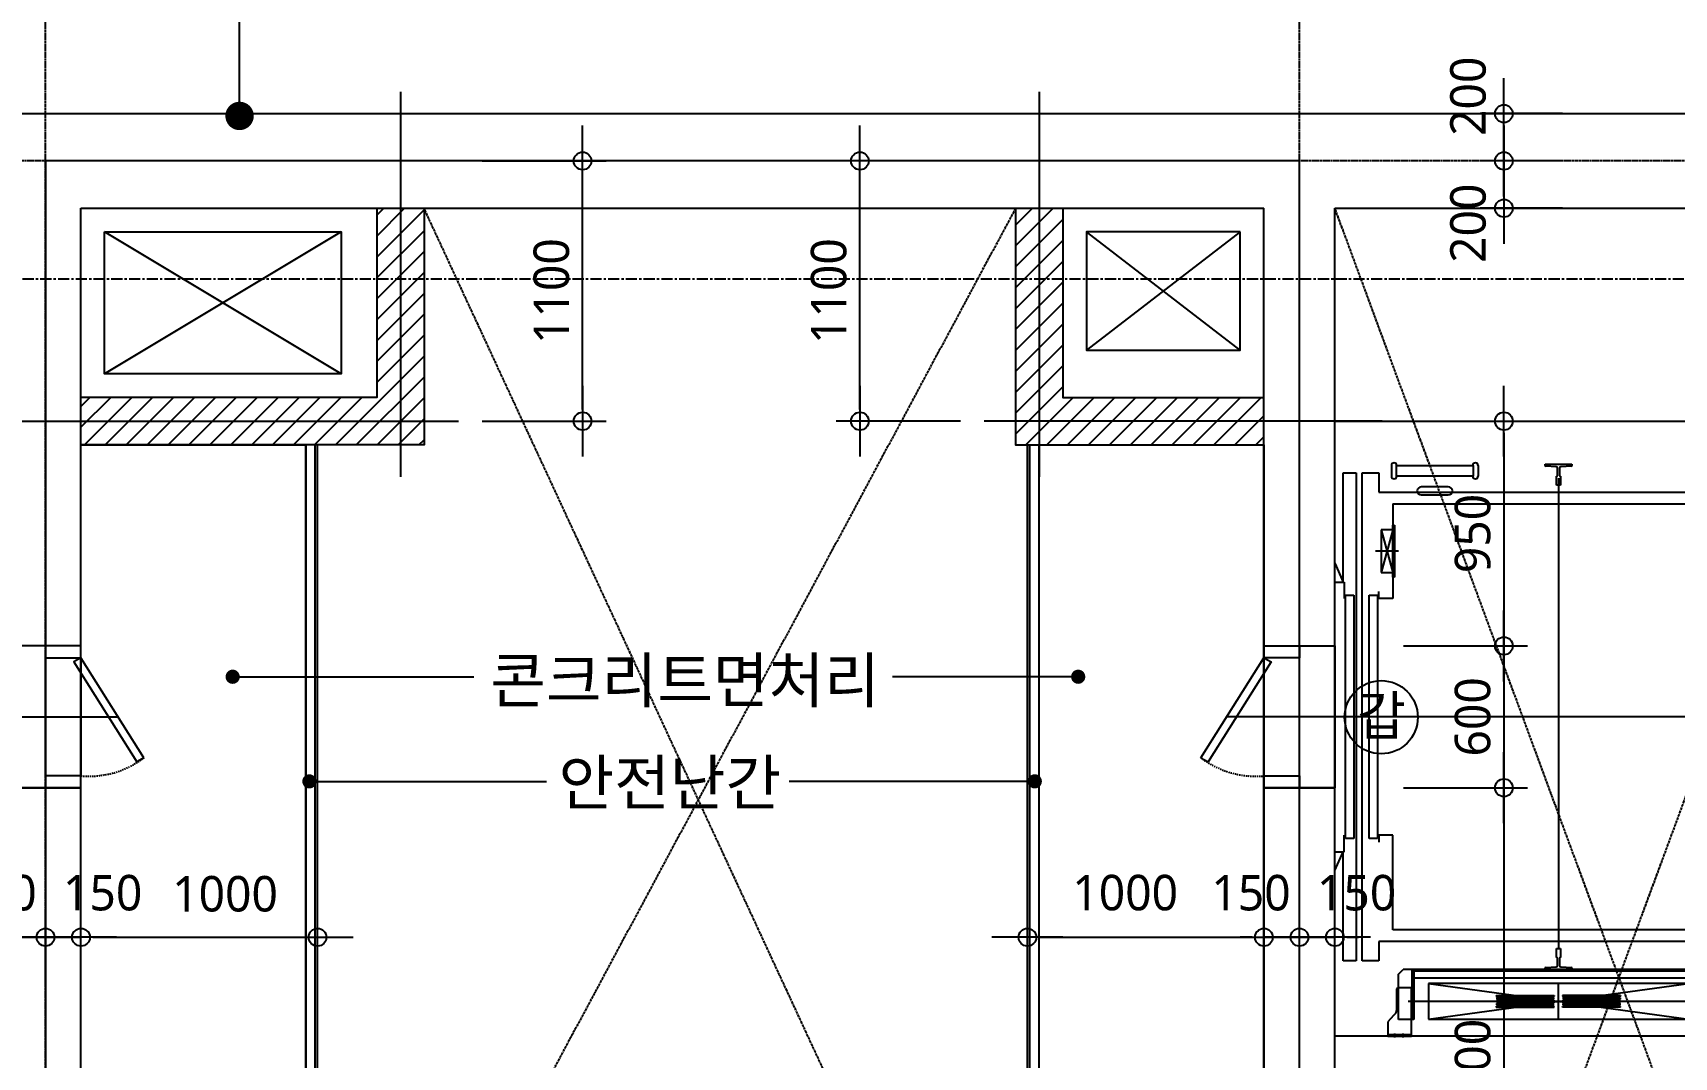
# Model space of a CAD drawing. Header units: millimetres. Extents: x -65167 to 413267, y -17142 to 66587.
# Drawn here: x 160316 to 167254, y 32449 to 36779 of the extents above; entities that cross this region are included whole.
import ezdxf
from ezdxf.enums import TextEntityAlignment as Align

# ---------------------------------------------------------------- set-up
doc = ezdxf.new("R2010")
doc.units = ezdxf.units.MM
doc.header["$LTSCALE"] = 75
doc.header["$MEASUREMENT"] = 0
doc.header["$PDSIZE"] = -10
for name, pattern in [('-HID', [2.5, 1.5, -1]), ('CENTER', [2, 1.25, -0.25, 0.25, -0.25]), ('HID', [2.5, 1.5, -1])]:
    doc.linetypes.add(name, pattern=pattern)
doc.layers.get('0').update_dxf_attribs({"linetype": 'CONTINUOUS'})
doc.layers.get('Defpoints').update_dxf_attribs({"color": 171, "linetype": 'CONTINUOUS'})
for name, color, linetype in [('A-SYM', 7, 'CONTINUOUS'), ('AA-WAXS-FINL', 6, 'CONTINUOUS'), ('AREA 99 - 건축면적', 60, 'CONTINUOUS'), ('CEN(ST)', 1, 'CENTER'), ('CON', 2, 'CONTINUOUS'), ('DOOR', 4, 'CONTINUOUS'), ('DOOR(OPEN ELE)', 5, 'CONTINUOUS'), ('ELEV', 253, 'CONTINUOUS'), ('HAT 253', 253, 'CONTINUOUS'), ('HID-CON', 251, '-HID'), ('NDIM', 7, 'CONTINUOUS'), ('STAIR(ETC)', 8, 'CONTINUOUS'), ('STEEL', 5, 'CONTINUOUS'), ('TEXT(NOTE小)', 1, 'CONTINUOUS'), ('TEXT(노트)', 7, 'CONTINUOUS'), ('WAL', 3, 'CONTINUOUS'), ('WALL-석고보드', 7, 'CONTINUOUS'), ('기계 전기 소방', 254, 'CONTINUOUS')]:
    doc.layers.add(name, color=color, linetype=linetype)
doc.styles.add('CGS', font='cgse', dxfattribs={"bigfont": 'cgs'})
doc.styles.add('나눔바른고딕', font='NanumBarunGothic.ttf')
doc.dimstyles.new('NDIM 1200', dxfattribs={"dimscale": 75, "dimtxt": 3, "dimasz": 1, "dimexe": 2, "dimexo": 2, "dimgap": 1, "dimtad": 1, "dimdec": 0, "dimdsep": 46, "dimtxsty": 'CGS', "dimblk": 'DOT0', "dimcen": 1, "dimdle": 8, "dimclrd": 256, "dimclre": 256, "dimclrt": 256, "dimadec": 0, "dimazin": 0, "dimtfac": 1, "dimtdec": 0, "dimtix": 1, "dimtmove": 2, "dimatfit": 3, "dimldrblk": 'DOT0', "dimfxl": 1, "dimtolj": 1, "dimtzin": 0, "dimlwd": -1, "dimlwe": -1, "dimarcsym": 0})

# ---------------------------------------------------------------- blocks, each defined once
blk = doc.blocks.new('중층평면도')
at = {"layer": 'AREA 99 - 건축면적', "color": 150}
blk.add_lwpolyline([(80787.5, -19985.1), (80787.5, -14904.5), (77637.5, -14904.5), (77637.5, -8004.5), (72337.5, -8004.5), (72337.5, -14904.5), (70525, -14904.5), (70525, -18454.5), (76587.5, -18454.5), (76587.5, -19985.1)], dxfattribs=at)
at = {"layer": 'CEN(ST)', "ltscale": 0.1}
for p, q in [((72337.5, -15425.4), (72337.5, -6404.5)), ((77637.5, -15425.4), (77637.5, -6404.5)), ((86987.5, -8004.5), (66787.5, -8004.5)), ((76437.5, -8204.5), (73487.5, -13704.5)), ((76487.5, -13704.5), (73937.5, -8204.5)), ((80187.5, -14704.5), (77787.5, -8204.5)), ((80187.5, -8204.5), (77787.5, -14704.5))]:
    blk.add_line(p, q, dxfattribs=at)
at = {"layer": 'CEN(ST)', "ltscale": 0.5}
blk.add_lwpolyline([(86987.5, -8504.5), (66787.5, -8504.5)], dxfattribs=at)
at = {"layer": 'CON', "ltscale": 0.1}
for p, q in [((69587.5, -7804.5), (80587.5, -7804.5)), ((72487.5, -10054.5), (72487.5, -8204.5)), ((72487.5, -8204.5), (77487.5, -8204.5)), ((77487.5, -10054.5), (77487.5, -8204.5)), ((77787.5, -10054.5), (77787.5, -8204.5)), ((77787.5, -8204.5), (80187.5, -8204.5)), ((72487.5, -10054.5), (72187.5, -10054.5)), ((77487.5, -10054.5), (77787.5, -10054.5)), ((72487.5, -10654.5), (72187.5, -10654.5)), ((72487.5, -13054.5), (72487.5, -10654.5)), ((77487.5, -13054.5), (77487.5, -10654.5)), ((77487.5, -10654.5), (77787.5, -10654.5)), ((77787.5, -13054.5), (77787.5, -10654.5))]:
    blk.add_line(p, q, dxfattribs=at)
at = {"layer": 'DOOR'}
for points in [[(72337.5, -10054.5), (72337.5, -10104.5), (72487.5, -10104.5), (72487.5, -10054.5)], [(77637.5, -10054.5), (77637.5, -10104.5), (77487.5, -10104.5), (77487.5, -10054.5)], [(72337.5, -10604.5), (72337.5, -10654.5), (72487.5, -10654.5), (72487.5, -10604.5)], [(77637.5, -10604.5), (77637.5, -10654.5), (77487.5, -10654.5), (77487.5, -10604.5)]]:
    blk.add_lwpolyline(points, close=True, dxfattribs=at)
for points in [[(72753.8, -10527.7), (72487.5, -10104.5), (72457.2, -10122), (72723, -10544.5)], [(77221.2, -10527.7), (77487.5, -10104.5), (77517.8, -10122), (77252, -10544.5)], [(72753.8, -10527.7), (72723, -10544.5)], [(77221.2, -10527.7), (77252, -10544.5)]]:
    blk.add_lwpolyline(points, dxfattribs=at)
at = {"layer": 'DOOR(OPEN ELE)'}
for p, q in [((72337.5, -10604.5), (72337.5, -10104.5)), ((72487.5, -10104.5), (72487.5, -10604.5)), ((77487.5, -10104.5), (77487.5, -10604.5)), ((77637.5, -10604.5), (77637.5, -10104.5))]:
    blk.add_line(p, q, dxfattribs=at)
at = {"layer": 'DOOR(OPEN ELE)', "linetype": 'HID', "ltscale": 0.05}
for centre, start, end in [((72519.7, -10216), 265.26671, 306.91334), ((77455.3, -10216), 233.08666, 274.73329)]:
    blk.add_arc(centre, 389.8, start, end, dxfattribs=at)
at = {"layer": 'HID-CON', "linetype": '-HID', "ltscale": 0.2}
for points in [[(69387.5, -9204.5), (69387.5, -7804.5), (73937.5, -7804.5)], [(76437.5, -7804.5), (80587.5, -7804.5)]]:
    blk.add_lwpolyline(points, dxfattribs=at)
at = {"layer": 'STAIR(ETC)'}
for p, q in [((73437.5, -13754.5), (73437.5, -9204.5)), ((73477.5, -13714.5), (73477.5, -9204.5)), ((76497.5, -13714.5), (76497.5, -9204.5)), ((76537.5, -13754.5), (76537.5, -9204.5))]:
    blk.add_line(p, q, dxfattribs=at)
at = {"layer": 'WAL', "ltscale": 0.1}
for points in [[(73937.5, -8204.5), (73937.5, -9204.5), (72487.5, -9204.5)], [(73737.5, -8204.5), (73737.5, -9004.5), (72487.5, -9004.5)], [(76437.5, -8204.5), (76437.5, -9204.5), (77487.5, -9204.5)], [(76637.5, -8204.5), (76637.5, -9004.5), (77487.5, -9004.5)]]:
    blk.add_lwpolyline(points, dxfattribs=at)
at = {"layer": 'WALL-석고보드', "ltscale": 0.1}
for p, q in [((73487.5, -13704.5), (73487.5, -9204.5)), ((76487.5, -13704.5), (76487.5, -9204.5))]:
    blk.add_line(p, q, dxfattribs=at)
for points in [[(72187.5, -10054.5), (72187.5, -10654.5), (72487.5, -10654.5), (72487.5, -10054.5)], [(77787.5, -10054.5), (77787.5, -10654.5), (77487.5, -10654.5), (77487.5, -10054.5)]]:
    blk.add_lwpolyline(points, close=True, dxfattribs=at)
at = {"layer": '기계 전기 소방', "ltscale": 0.1}
for p, q in [((73587.5, -8304.5), (72587.5, -8904.5)), ((73587.5, -8904.5), (72587.5, -8304.5)), ((77387.5, -8304.5), (76737.5, -8804.5)), ((77387.5, -8804.5), (76737.5, -8304.5))]:
    blk.add_line(p, q, dxfattribs=at)
for points in [[(72587.5, -8304.5), (73587.5, -8304.5), (73587.5, -8904.5), (72587.5, -8904.5)], [(77387.5, -8304.5), (76737.5, -8304.5), (76737.5, -8804.5), (77387.5, -8804.5)]]:
    blk.add_lwpolyline(points, close=True, dxfattribs=at)
blk = doc.blocks.new('DOT0')
blk.add_line((-3, 0), (3, 0))
at = {"color": 6}
blk.add_circle((0, 0), 0.75, dxfattribs=at)
blk = doc.blocks.new('*D986')
at = {"layer": 'Defpoints', "color": 0, "ltscale": 0.4, "transparency": 16777216}
for p in [(163812.4, 36237.5), (164337.4, 36237.5), (164337.4, 35137.5)]:
    blk.add_point(p, dxfattribs=at)
at = {"layer": 'NDIM', "ltscale": 0.4, "transparency": 16777216}
for p, q in [((164237.4, 36237.5), (163712.4, 36237.5)), ((163812.4, 35187.5), (163812.4, 36187.5)), ((164237.4, 35137.5), (163712.4, 35137.5))]:
    blk.add_line(p, q, dxfattribs=at)
at = {"layer": 'NDIM', "ltscale": 0.4, "transparency": 16777216, "xscale": 50, "yscale": 50, "zscale": 50}
for p, rotation in [((163812.4, 36237.5), 90), ((163812.4, 35137.5), 270)]:
    blk.add_blockref('DOT0', p, dxfattribs=dict(at, rotation=rotation))
at = {"layer": 'NDIM', "ltscale": 0.4, "transparency": 16777216, "insert": (163681, 35687.5), "char_height": 150, "attachment_point": 5, "rotation": 90, "style": '나눔바른고딕'}
blk.add_mtext('\\A1;1100', dxfattribs=at)
blk = doc.blocks.new('*D987')
at = {"layer": 'Defpoints', "color": 0, "ltscale": 0.4, "transparency": 16777216}
for p in [(162115.2, 36237.5), (162640.2, 36237.5), (162115.2, 35137.5)]:
    blk.add_point(p, dxfattribs=at)
at = {"layer": 'NDIM', "ltscale": 0.4, "transparency": 16777216}
for p, q in [((162215.2, 36237.5), (162740.2, 36237.5)), ((162640.2, 35187.5), (162640.2, 36187.5)), ((162215.2, 35137.5), (162740.2, 35137.5))]:
    blk.add_line(p, q, dxfattribs=at)
at = {"layer": 'NDIM', "ltscale": 0.4, "transparency": 16777216, "xscale": 50, "yscale": 50, "zscale": 50}
for p, rotation in [((162640.2, 36237.5), 90), ((162640.2, 35137.5), 270)]:
    blk.add_blockref('DOT0', p, dxfattribs=dict(at, rotation=rotation))
at = {"layer": 'NDIM', "ltscale": 0.4, "transparency": 16777216, "insert": (162508.8, 35687.5), "char_height": 150, "attachment_point": 5, "rotation": 90, "style": '나눔바른고딕'}
blk.add_mtext('\\A1;1100', dxfattribs=at)
blk = doc.blocks.new('*D990')
at = {"layer": 'Defpoints', "color": 0, "ltscale": 0.4, "transparency": 16777216}
for p in [(160220, 32955.6), (160220, 32643.1), (160370, 32643.1)]:
    blk.add_point(p, dxfattribs=at)
at = {"layer": 'NDIM', "ltscale": 0.4, "transparency": 16777216}
for p, q in [((160220, 32743.1), (160220, 33055.6)), ((160370, 32743.1), (160370, 33055.6)), ((160170, 32955.6), (160120, 32955.6)), ((160370, 32955.6), (160220, 32955.6)), ((160420, 32955.6), (160470, 32955.6))]:
    blk.add_line(p, q, dxfattribs=at)
at = {"layer": 'NDIM', "ltscale": 0.4, "transparency": 16777216, "xscale": 50, "yscale": 50, "zscale": 50}
blk.add_blockref('DOT0', (160220, 32955.6), dxfattribs=at)
at = {"layer": 'NDIM', "ltscale": 0.4, "transparency": 16777216, "xscale": 50, "yscale": 50, "zscale": 50, "rotation": 180}
blk.add_blockref('DOT0', (160370, 32955.6), dxfattribs=at)
at = {"layer": 'NDIM', "ltscale": 0.4, "transparency": 16777216, "insert": (160165.4, 33143.1), "char_height": 150, "attachment_point": 5, "style": '나눔바른고딕'}
blk.add_mtext('\\A1;150', dxfattribs=at)
blk = doc.blocks.new('*D991')
at = {"layer": 'Defpoints', "color": 0, "ltscale": 0.4, "transparency": 16777216}
for p in [(160520, 32955.6), (160370, 32643.1), (160520, 32643.1)]:
    blk.add_point(p, dxfattribs=at)
at = {"layer": 'NDIM', "ltscale": 0.4, "transparency": 16777216}
for p, q in [((160370, 32743.1), (160370, 33055.6)), ((160520, 32743.1), (160520, 33055.6)), ((160320, 32955.6), (160270, 32955.6)), ((160370, 32955.6), (160520, 32955.6)), ((160570, 32955.6), (160620, 32955.6))]:
    blk.add_line(p, q, dxfattribs=at)
at = {"layer": 'NDIM', "ltscale": 0.4, "transparency": 16777216, "xscale": 50, "yscale": 50, "zscale": 50}
blk.add_blockref('DOT0', (160370, 32955.6), dxfattribs=at)
at = {"layer": 'NDIM', "ltscale": 0.4, "transparency": 16777216, "xscale": 50, "yscale": 50, "zscale": 50, "rotation": 180}
blk.add_blockref('DOT0', (160520, 32955.6), dxfattribs=at)
at = {"layer": 'NDIM', "ltscale": 0.4, "transparency": 16777216, "insert": (160611.6, 33143.1), "char_height": 150, "attachment_point": 5, "style": '나눔바른고딕'}
blk.add_mtext('\\A1;150', dxfattribs=at)
blk = doc.blocks.new('*D994')
at = {"layer": 'Defpoints', "color": 0, "ltscale": 0.4, "transparency": 16777216}
for p in [(165520, 32955.6), (165520, 32643.1), (165670, 32643.1)]:
    blk.add_point(p, dxfattribs=at)
at = {"layer": 'NDIM', "ltscale": 0.4, "transparency": 16777216}
for p, q in [((165520, 32743.1), (165520, 33055.6)), ((165670, 32743.1), (165670, 33055.6)), ((165470, 32955.6), (165420, 32955.6)), ((165670, 32955.6), (165520, 32955.6)), ((165720, 32955.6), (165770, 32955.6))]:
    blk.add_line(p, q, dxfattribs=at)
at = {"layer": 'NDIM', "ltscale": 0.4, "transparency": 16777216, "xscale": 50, "yscale": 50, "zscale": 50}
blk.add_blockref('DOT0', (165520, 32955.6), dxfattribs=at)
at = {"layer": 'NDIM', "ltscale": 0.4, "transparency": 16777216, "xscale": 50, "yscale": 50, "zscale": 50, "rotation": 180}
blk.add_blockref('DOT0', (165670, 32955.6), dxfattribs=at)
at = {"layer": 'NDIM', "ltscale": 0.4, "transparency": 16777216, "insert": (165465.4, 33143.1), "char_height": 150, "attachment_point": 5, "style": '나눔바른고딕'}
blk.add_mtext('\\A1;150', dxfattribs=at)
blk = doc.blocks.new('*D995')
at = {"layer": 'Defpoints', "color": 0, "ltscale": 0.4, "transparency": 16777216}
for p in [(165820, 32955.6), (165670, 32643.1), (165820, 32643.1)]:
    blk.add_point(p, dxfattribs=at)
at = {"layer": 'NDIM', "ltscale": 0.4, "transparency": 16777216}
for p, q in [((165670, 32743.1), (165670, 33055.6)), ((165820, 32743.1), (165820, 33055.6)), ((165620, 32955.6), (165570, 32955.6)), ((165670, 32955.6), (165820, 32955.6)), ((165870, 32955.6), (165920, 32955.6))]:
    blk.add_line(p, q, dxfattribs=at)
at = {"layer": 'NDIM', "ltscale": 0.4, "transparency": 16777216, "xscale": 50, "yscale": 50, "zscale": 50}
blk.add_blockref('DOT0', (165670, 32955.6), dxfattribs=at)
at = {"layer": 'NDIM', "ltscale": 0.4, "transparency": 16777216, "xscale": 50, "yscale": 50, "zscale": 50, "rotation": 180}
blk.add_blockref('DOT0', (165820, 32955.6), dxfattribs=at)
at = {"layer": 'NDIM', "ltscale": 0.4, "transparency": 16777216, "insert": (165911.6, 33143.1), "char_height": 150, "attachment_point": 5, "style": '나눔바른고딕'}
blk.add_mtext('\\A1;150', dxfattribs=at)
blk = doc.blocks.new('*D998')
at = {"layer": 'Defpoints', "color": 0, "ltscale": 0.4, "transparency": 16777216}
for p in [(166534.2, 36437.5), (166881.5, 36437.5), (166881.5, 36237.5)]:
    blk.add_point(p, dxfattribs=at)
at = {"layer": 'NDIM', "ltscale": 0.4, "transparency": 16777216}
for p, q in [((166781.5, 36437.5), (166434.2, 36437.5)), ((166534.2, 36287.5), (166534.2, 36387.5)), ((166781.5, 36237.5), (166434.2, 36237.5))]:
    blk.add_line(p, q, dxfattribs=at)
at = {"layer": 'NDIM', "ltscale": 0.4, "transparency": 16777216, "xscale": 50, "yscale": 50, "zscale": 50}
for p, rotation in [((166534.2, 36437.5), 90), ((166534.2, 36237.5), 270)]:
    blk.add_blockref('DOT0', p, dxfattribs=dict(at, rotation=rotation))
at = {"layer": 'NDIM', "ltscale": 0.4, "transparency": 16777216, "insert": (166383.2, 36511), "char_height": 150, "attachment_point": 5, "rotation": 90, "style": '나눔바른고딕'}
blk.add_mtext('\\A1;200', dxfattribs=at)
blk = doc.blocks.new('*D999')
at = {"layer": 'Defpoints', "color": 0, "ltscale": 0.4, "transparency": 16777216}
for p in [(166881.5, 36237.5), (166534.2, 36037.5), (166881.5, 36037.5)]:
    blk.add_point(p, dxfattribs=at)
at = {"layer": 'NDIM', "ltscale": 0.4, "transparency": 16777216}
for p, q in [((166781.5, 36237.5), (166434.2, 36237.5)), ((166534.2, 36187.5), (166534.2, 36087.5)), ((166781.5, 36037.5), (166434.2, 36037.5))]:
    blk.add_line(p, q, dxfattribs=at)
at = {"layer": 'NDIM', "ltscale": 0.4, "transparency": 16777216, "xscale": 50, "yscale": 50, "zscale": 50}
for p, rotation in [((166534.2, 36237.5), 90), ((166534.2, 36037.5), 270)]:
    blk.add_blockref('DOT0', p, dxfattribs=dict(at, rotation=rotation))
at = {"layer": 'NDIM', "ltscale": 0.4, "transparency": 16777216, "insert": (166383.2, 35974.3), "char_height": 150, "attachment_point": 5, "rotation": 90, "style": '나눔바른고딕'}
blk.add_mtext('\\A1;200', dxfattribs=at)
blk = doc.blocks.new('*D1009')
at = {"layer": 'Defpoints', "color": 0, "ltscale": 0.4, "transparency": 16777216}
for p in [(166009.2, 34187.5), (166009.2, 33587.5), (166534.2, 33587.5)]:
    blk.add_point(p, dxfattribs=at)
at = {"layer": 'NDIM', "ltscale": 0.4, "transparency": 16777216}
for p, q in [((166109.2, 34187.5), (166634.2, 34187.5)), ((166534.2, 34137.5), (166534.2, 33637.5)), ((166109.2, 33587.5), (166634.2, 33587.5))]:
    blk.add_line(p, q, dxfattribs=at)
at = {"layer": 'NDIM', "ltscale": 0.4, "transparency": 16777216, "xscale": 50, "yscale": 50, "zscale": 50}
for p, rotation in [((166534.2, 34187.5), 90), ((166534.2, 33587.5), 270)]:
    blk.add_blockref('DOT0', p, dxfattribs=dict(at, rotation=rotation))
at = {"layer": 'NDIM', "ltscale": 0.4, "transparency": 16777216, "insert": (166402.6, 33887.5), "char_height": 150, "attachment_point": 5, "rotation": 90, "style": '나눔바른고딕'}
blk.add_mtext('\\A1;600', dxfattribs=at)
blk = doc.blocks.new('*D1010')
at = {"layer": 'Defpoints', "color": 0, "ltscale": 0.4, "transparency": 16777216}
for p in [(166009.2, 33587.5), (166009.2, 31187.5), (166534.2, 31187.5)]:
    blk.add_point(p, dxfattribs=at)
at = {"layer": 'NDIM', "ltscale": 0.4, "transparency": 16777216}
for p, q in [((166109.2, 33587.5), (166634.2, 33587.5)), ((166534.2, 33537.5), (166534.2, 31237.5)), ((166109.2, 31187.5), (166634.2, 31187.5))]:
    blk.add_line(p, q, dxfattribs=at)
at = {"layer": 'NDIM', "ltscale": 0.4, "transparency": 16777216, "xscale": 50, "yscale": 50, "zscale": 50}
for p, rotation in [((166534.2, 33587.5), 90), ((166534.2, 31187.5), 270)]:
    blk.add_blockref('DOT0', p, dxfattribs=dict(at, rotation=rotation))
at = {"layer": 'NDIM', "ltscale": 0.4, "transparency": 16777216, "insert": (166402.7, 32387.5), "char_height": 150, "attachment_point": 5, "rotation": 90, "style": '나눔바른고딕'}
blk.add_mtext('\\A1;2400', dxfattribs=at)
blk = doc.blocks.new('*D1013')
at = {"layer": 'Defpoints', "color": 0, "ltscale": 0.4, "transparency": 16777216}
for p in [(166009.2, 35137.5), (166009.2, 34187.5), (166534.2, 34187.5)]:
    blk.add_point(p, dxfattribs=at)
at = {"layer": 'NDIM', "ltscale": 0.4, "transparency": 16777216}
for p, q in [((166109.2, 35137.5), (166634.2, 35137.5)), ((166534.2, 35087.5), (166534.2, 34237.5)), ((166109.2, 34187.5), (166634.2, 34187.5))]:
    blk.add_line(p, q, dxfattribs=at)
at = {"layer": 'NDIM', "ltscale": 0.4, "transparency": 16777216, "xscale": 50, "yscale": 50, "zscale": 50}
for p, rotation in [((166534.2, 35137.5), 90), ((166534.2, 34187.5), 270)]:
    blk.add_blockref('DOT0', p, dxfattribs=dict(at, rotation=rotation))
at = {"layer": 'NDIM', "ltscale": 0.4, "transparency": 16777216, "insert": (166402.6, 34662.5), "char_height": 150, "attachment_point": 5, "rotation": 90, "style": '나눔바른고딕'}
blk.add_mtext('\\A1;950', dxfattribs=at)
blk = doc.blocks.new('*D1014')
at = {"layer": 'Defpoints', "color": 0, "ltscale": 0.4, "transparency": 16777216}
for p in [(165520, 32955.6), (164520, 32643.1), (165520, 32643.1)]:
    blk.add_point(p, dxfattribs=at)
at = {"layer": 'NDIM', "ltscale": 0.4, "transparency": 16777216}
for p, q in [((164520, 32743.1), (164520, 33055.6)), ((165520, 32743.1), (165520, 33055.6)), ((164570, 32955.6), (165470, 32955.6))]:
    blk.add_line(p, q, dxfattribs=at)
at = {"layer": 'NDIM', "ltscale": 0.4, "transparency": 16777216, "xscale": 50, "yscale": 50, "zscale": 50, "rotation": 180}
blk.add_blockref('DOT0', (164520, 32955.6), dxfattribs=at)
at = {"layer": 'NDIM', "ltscale": 0.4, "transparency": 16777216, "xscale": 50, "yscale": 50, "zscale": 50}
blk.add_blockref('DOT0', (165520, 32955.6), dxfattribs=at)
at = {"layer": 'NDIM', "ltscale": 0.4, "transparency": 16777216, "insert": (164933.5, 33143.5), "char_height": 150, "attachment_point": 5, "style": '나눔바른고딕'}
blk.add_mtext('\\A1;1000', dxfattribs=at)
blk = doc.blocks.new('*D1015')
at = {"layer": 'Defpoints', "color": 0, "ltscale": 0.4, "transparency": 16777216}
for p in [(161520, 32955.6), (160520, 32643.1), (161520, 32643.1)]:
    blk.add_point(p, dxfattribs=at)
at = {"layer": 'NDIM', "ltscale": 0.4, "transparency": 16777216}
for p, q in [((160520, 32743.1), (160520, 33055.6)), ((161520, 32743.1), (161520, 33055.6)), ((160570, 32955.6), (161470, 32955.6))]:
    blk.add_line(p, q, dxfattribs=at)
at = {"layer": 'NDIM', "ltscale": 0.4, "transparency": 16777216, "xscale": 50, "yscale": 50, "zscale": 50, "rotation": 180}
blk.add_blockref('DOT0', (160520, 32955.6), dxfattribs=at)
at = {"layer": 'NDIM', "ltscale": 0.4, "transparency": 16777216, "xscale": 50, "yscale": 50, "zscale": 50}
blk.add_blockref('DOT0', (161520, 32955.6), dxfattribs=at)
at = {"layer": 'NDIM', "ltscale": 0.4, "transparency": 16777216, "insert": (161128.9, 33138.5), "char_height": 150, "attachment_point": 5, "style": '나눔바른고딕'}
blk.add_mtext('\\A1;1000', dxfattribs=at)
blk = doc.blocks.new('갑종방화문표기')
at = {"layer": 'TEXT(NOTE小)'}
blk.add_circle((0, 0), 150, dxfattribs=at)
at = {"layer": 'TEXT(NOTE小)', "style": '나눔바른고딕'}
blk.add_text('갑', height=160.1, dxfattribs=at).set_placement((0.8, 7), align=Align.MIDDLE_CENTER)
blk = doc.blocks.new('elev box')
at = {"layer": 'Defpoints', "ltscale": 0.1}
blk.add_lwpolyline([(177925.8, 252790.2), (177925.8, 255390.2), (180025.8, 255390.2), (180025.8, 252790.2)], close=True, dxfattribs=at)
at = {"layer": 'ELEV'}
for p, q in [((177960.8, 254710.2), (177960.8, 255172.2)), ((177960.8, 255172.2), (178015.8, 255172.2)), ((178015.8, 255172.2), (178015.8, 253108.2)), ((178040.8, 255172.2), (178110.8, 255172.2)), ((178040.8, 253108.2), (178040.8, 255172.2)), ((178110.8, 255172.2), (178110.8, 255090.2)), ((178164.6, 255202.7), (178164.6, 255157.7)), ((178185.3, 255202.7), (178510.3, 255202.7)), ((178185.3, 255202.7), (178185.3, 255157.7)), ((178185.3, 255202.7), (178187.3, 255202.7)), ((178510.3, 255202.7), (178508.3, 255202.7)), ((178510.3, 255202.7), (178510.3, 255157.7)), ((178531, 255202.7), (178531, 255157.7)), ((178813.8, 255203.1), (178813.8, 255208.2)), ((178813.8, 255208.2), (178927.8, 255208.2)), ((178861.3, 255197.5), (178816.6, 255200.1)), ((178866.1, 255160.5), (178866.1, 255192.5)), ((178875.6, 255192.5), (178875.6, 255160.5)), ((178925, 255200.1), (178880.3, 255197.5)), ((178927.8, 255208.2), (178927.8, 255203.1)), ((178110.8, 255090.2), (179810.8, 255090.2)), ((178510.3, 255157.7), (178185.3, 255157.7)), ((178185.3, 255157.7), (178187.3, 255157.7)), ((178185.3, 255157.7), (178187.3, 255157.7)), ((178405, 255112.7), (178290.7, 255112.7)), ((178510.3, 255157.7), (178508.3, 255157.7)), ((178510.3, 255157.7), (178508.3, 255157.7)), ((178862.8, 255120.2), (178862.8, 255157.2)), ((178862.8, 255157.2), (178862.8, 255157.2)), ((178863.8, 255119.2), (178862.8, 255120.2)), ((178877.8, 255119.2), (178863.8, 255119.2)), ((178870.8, 255149.3), (178870.8, 253160.6)), ((178878.8, 255120.2), (178877.8, 255119.2)), ((178878.8, 255157.2), (178878.8, 255157.2)), ((178878.8, 255157.2), (178878.8, 255120.2)), ((178170.8, 255040.2), (178170.8, 254640.2)), ((178170.8, 255040.2), (179770.8, 255040.2)), ((178290.7, 255078.4), (178405, 255078.4)), ((178120.8, 254930.2), (178170.8, 254750.2)), ((178170.8, 254930.2), (178120.8, 254750.2)), ((178120.8, 254930.2), (178120.8, 254750.2)), ((178170.8, 254930.2), (178120.8, 254930.2)), ((178170.8, 254730.2), (178170.8, 254950.2)), ((178170.8, 254950.2), (178178, 254950.2)), ((178170.8, 254750.2), (178170.8, 254930.2)), ((178178, 254950.2), (178178, 254730.2)), ((178194, 254840.2), (178097.6, 254840.2)), ((177925.8, 254790.2), (177960.8, 254710.2)), ((178120.8, 254750.2), (178170.8, 254750.2)), ((178178, 254730.2), (178170.8, 254730.2)), ((177970.8, 253625.2), (177970.8, 254655.2)), ((177970.8, 254655.2), (178005.8, 254655.2)), ((178005.8, 254655.2), (178005.8, 253625.2)), ((178070.8, 253625.2), (178070.8, 254655.2)), ((178070.8, 254655.2), (178105.8, 254655.2)), ((178105.8, 254655.2), (178105.8, 253625.2)), ((178110.8, 254640.2), (178110.8, 254670.2)), ((178170.8, 254640.2), (178110.8, 254640.2)), ((170390.8, 254140.2), (172781.2, 254140.2)), ((179860.8, 254140.2), (177470.4, 254140.2)), ((178170.8, 253640.2), (178110.8, 253640.2)), ((178110.8, 253640.2), (178110.8, 253610.2)), ((178170.8, 253240.2), (178170.8, 253640.2)), ((177925.8, 253490.2), (177960.8, 253570.2)), ((177960.8, 253108.2), (177960.8, 253570.2)), ((178005.8, 253625.2), (177970.8, 253625.2)), ((178105.8, 253625.2), (178070.8, 253625.2)), ((179770.8, 253240.2), (178170.8, 253240.2)), ((179810.8, 253190.2), (178110.8, 253190.2)), ((178110.8, 253190.2), (178110.8, 253108.2)), ((178862.8, 253160.2), (178863.8, 253161.2)), ((178862.8, 253123.2), (178862.8, 253160.2)), ((178863.8, 253161.2), (178877.8, 253161.2)), ((178877.8, 253161.2), (178878.8, 253160.2)), ((178878.8, 253160.2), (178878.8, 253123.2)), ((178015.8, 253108.2), (177960.8, 253108.2)), ((178110.8, 253108.2), (178040.8, 253108.2)), ((178816.6, 253080.4), (178861.3, 253083)), ((178862.8, 253123.2), (178862.8, 253123.2)), ((178866.1, 253087.9), (178866.1, 253120)), ((178875.6, 253120), (178875.6, 253087.9)), ((178878.8, 253123.2), (178878.8, 253123.2)), ((178880.3, 253083), (178925, 253080.4)), ((178193.8, 253052.2), (178213.8, 253072.2)), ((178193.8, 252861.2), (178193.8, 253052.2)), ((179527.8, 253072.2), (178213.8, 253072.2)), ((178252.8, 252861.2), (178252.8, 253072.2)), ((178258.8, 253072.2), (178258.8, 252861.2)), ((178258.8, 253066.2), (179482.8, 253066.2)), ((179482.8, 253035.2), (178258.8, 253035.2)), ((178320.8, 252862.2), (179420.8, 253012.2)), ((178320.8, 253012.2), (178320.8, 252862.2)), ((179420.8, 253012.2), (178320.8, 253012.2)), ((178320.8, 253012.2), (179420.8, 252862.2)), ((178813.8, 253072.2), (178813.8, 253077.4)), ((178927.8, 253072.2), (178813.8, 253072.2)), ((178870.8, 252861.9), (178870.8, 253012.5)), ((178927.8, 253077.4), (178927.8, 253072.2)), ((178193.8, 252995.2), (178185.8, 252990.2)), ((178185.8, 252990.2), (178185.8, 252898.1)), ((178193.8, 252995.2), (178193.8, 252995.2)), ((178248.8, 252995.2), (178193.8, 252995.2)), ((178248.8, 252864.8), (178248.8, 252995.2)), ((178607.7, 252962.2), (178852.7, 252962.2)), ((178607.7, 252962.2), (178607.7, 252958.7)), ((178607.7, 252962.2), (178607.7, 252958.7)), ((178607.7, 252962.2), (178607.7, 252958.7)), ((178607.7, 252962.2), (178607.7, 252958.7)), ((178607.7, 252958.7), (178852.7, 252958.7)), ((178607.7, 252958.7), (178610.7, 252958.2)), ((178607.7, 252958.7), (178610.7, 252958.2)), ((178610.2, 252952.2), (178610.2, 252949.2)), ((178610.2, 252952.2), (178610.2, 252949.2)), ((178610.2, 252952.2), (178850.2, 252952.2)), ((178610.2, 252952.2), (178610.2, 252946.2)), ((178610.2, 252952.2), (178610.2, 252946.2)), ((178610.2, 252946.2), (178850.2, 252946.2)), ((178610.2, 252940.2), (178850.2, 252940.2)), ((178610.2, 252934.2), (178610.2, 252940.2)), ((178610.2, 252934.2), (178610.2, 252940.2)), ((178852.7, 252958.7), (178849.6, 252958.2)), ((178850.2, 252952.2), (178850.2, 252946.2)), ((178850.2, 252952.2), (178850.2, 252946.2)), ((178850.2, 252934.2), (178850.2, 252940.2)), ((178852.7, 252962.2), (178852.7, 252958.7)), ((178852.7, 252962.2), (178852.7, 252958.7)), ((179133.3, 252962.2), (178888.3, 252962.2)), ((178888.3, 252962.2), (178888.3, 252958.7)), ((178888.3, 252962.2), (178888.3, 252958.7)), ((179133.3, 252958.7), (178888.3, 252958.7)), ((178888.3, 252958.7), (178891.3, 252958.2)), ((178890.8, 252952.2), (178890.8, 252946.2)), ((178890.8, 252952.2), (178890.8, 252946.2)), ((179130.8, 252952.2), (178890.8, 252952.2)), ((179130.8, 252946.2), (178890.8, 252946.2)), ((179130.8, 252940.2), (178890.8, 252940.2)), ((178890.8, 252934.2), (178890.8, 252940.2)), ((179133.3, 252958.7), (179130.3, 252958.2)), ((179133.3, 252958.7), (179130.3, 252958.2)), ((179130.8, 252952.2), (179130.8, 252949.2)), ((179130.8, 252952.2), (179130.8, 252949.2)), ((179130.8, 252952.2), (179130.8, 252946.2)), ((179130.8, 252952.2), (179130.8, 252946.2)), ((179130.8, 252934.2), (179130.8, 252940.2)), ((179130.8, 252934.2), (179130.8, 252940.2)), ((179133.3, 252962.2), (179133.3, 252958.7)), ((179133.3, 252962.2), (179133.3, 252958.7)), ((179133.3, 252962.2), (179133.3, 252958.7)), ((179133.3, 252962.2), (179133.3, 252958.7)), ((178173.8, 252877.3), (178148.8, 252850.2)), ((178180.5, 252884.5), (178173.8, 252877.3)), ((179506.8, 252937.2), (178234.8, 252937.3)), ((178607.7, 252915.7), (178610.7, 252916.3)), ((178607.7, 252915.7), (178610.7, 252916.3)), ((178607.7, 252912.2), (178607.7, 252915.7)), ((178607.7, 252912.2), (178607.7, 252915.7)), ((178607.7, 252915.7), (178852.7, 252915.7)), ((178607.7, 252912.2), (178607.7, 252915.7)), ((178607.7, 252912.2), (178607.7, 252915.7)), ((178607.7, 252912.2), (178852.7, 252912.2)), ((178610.2, 252934.2), (178610.2, 252937.2)), ((178610.2, 252934.2), (178610.2, 252937.2)), ((178610.2, 252934.2), (178850.2, 252934.2)), ((178610.2, 252922.2), (178610.2, 252928.2)), ((178610.2, 252928.2), (178850.2, 252928.2)), ((178610.2, 252928.2), (178850.2, 252928.2)), ((178610.2, 252922.2), (178610.2, 252925.2)), ((178610.2, 252922.2), (178850.2, 252922.2)), ((178852.7, 252915.7), (178849.6, 252916.3)), ((178850.2, 252922.2), (178850.2, 252928.2)), ((178852.7, 252912.2), (178852.7, 252915.7)), ((178852.7, 252912.2), (178852.7, 252915.7)), ((178888.3, 252915.7), (178891.3, 252916.3)), ((179133.3, 252915.7), (178888.3, 252915.7)), ((178888.3, 252912.2), (178888.3, 252915.7)), ((178888.3, 252912.2), (178888.3, 252915.7)), ((179133.3, 252912.2), (178888.3, 252912.2)), ((179130.8, 252934.2), (178890.8, 252934.2)), ((178890.8, 252922.2), (178890.8, 252928.2)), ((179130.8, 252928.2), (178890.8, 252928.2)), ((179130.8, 252928.2), (178890.8, 252928.2)), ((179130.8, 252922.2), (178890.8, 252922.2)), ((179133.3, 252915.7), (179130.3, 252916.3)), ((179133.3, 252915.7), (179130.3, 252916.3)), ((179130.8, 252934.2), (179130.8, 252937.2)), ((179130.8, 252934.2), (179130.8, 252937.2)), ((179130.8, 252922.2), (179130.8, 252928.2)), ((179130.8, 252922.2), (179130.8, 252925.2)), ((179133.3, 252912.2), (179133.3, 252915.7)), ((179133.3, 252912.2), (179133.3, 252915.7)), ((179133.3, 252912.2), (179133.3, 252915.7)), ((179133.3, 252912.2), (179133.3, 252915.7)), ((178148.8, 252850.2), (178148.8, 252790.2)), ((178178.8, 252785.2), (178178.8, 252801.2)), ((178258.8, 252861.2), (178193.8, 252861.2)), ((178213.8, 252785.2), (178213.8, 252801.2)), ((178248.8, 252790.2), (178248.8, 252864.8)), ((178320.8, 252862.2), (179420.8, 252862.2)), ((178248.8, 252796.2), (178148.8, 252796.2)), ((178148.8, 252790.2), (178248.8, 252790.2))]:
    blk.add_line(p, q, dxfattribs=at)
for centre, radius, start, end in [((178176, 255202.7), 11.3, 0, 180), ((178519.7, 255202.7), 11.3, 0, 180), ((178816.8, 255203.1), 3, 180, 266.7139), ((178861.1, 255192.5), 5, 0, 86.7139), ((178862.8, 255160.5), 3.25, 270, 0), ((178880.6, 255192.5), 5, 93.2861, 180), ((178878.8, 255160.5), 3.25, 180, 270), ((178924.8, 255203.1), 3, 273.2861, 0), ((178176, 255157.7), 11.3, 180, 0), ((178290.7, 255095.5), 17.1, 90, 270), ((178405, 255095.5), 17.1, 270, 90), ((178519.7, 255157.7), 11.3, 180, 0), ((178816.8, 253077.4), 3, 93.2861, 180), ((178861.1, 253087.9), 5, 273.2861, 0), ((178862.8, 253120), 3.25, 0, 90), ((178878.8, 253120), 3.25, 90, 180), ((178880.6, 253087.9), 5, 180, 266.7139), ((178924.8, 253077.4), 3, 0, 86.7139), ((178610.2, 252955.2), 3, 270, 79.76332), ((178610.2, 252955.2), 3, 270, 79.76332), ((178610.2, 252943.2), 3, 270, 90), ((178610.2, 252943.2), 3, 270, 90), ((178850.2, 252955.2), 3, 100.23668, 270), ((178850.2, 252943.2), 3, 90, 270), ((178890.8, 252955.2), 3, 270, 79.76332), ((178890.8, 252943.2), 3, 270, 90), ((179130.8, 252955.2), 3, 100.23668, 270), ((179130.8, 252955.2), 3, 100.23668, 270), ((179130.8, 252943.2), 3, 90, 270), ((179130.8, 252943.2), 3, 90, 270), ((178165.8, 252898.1), 20, 317.23117, 0), ((178610.2, 252931.2), 3, 270, 90), ((178610.2, 252931.2), 3, 270, 90), ((178610.2, 252919.2), 3, 280.23668, 90), ((178610.2, 252919.2), 3, 280.23668, 90), ((178850.2, 252931.2), 3, 90, 270), ((178850.2, 252919.2), 3, 90, 259.76332), ((178890.8, 252931.2), 3, 270, 90), ((178890.8, 252919.2), 3, 280.23668, 90), ((179130.8, 252931.2), 3, 90, 270), ((179130.8, 252931.2), 3, 90, 270), ((179130.8, 252919.2), 3, 90, 259.76332), ((179130.8, 252919.2), 3, 90, 259.76332)]:
    blk.add_arc(centre, radius, start, end, dxfattribs=at)
at = {"layer": 'STEEL', "ltscale": 5}
for p, q in [((177925.8, 254710.2), (177964.8, 254710.2)), ((177964.8, 254710.2), (177964.8, 254640.2)), ((177964.8, 253570.2), (177964.8, 253640.2)), ((177925.8, 253570.2), (177964.8, 253570.2))]:
    blk.add_line(p, q, dxfattribs=at)

msp = doc.modelspace()

# ---------------------------------------------------------------- hatches: boundary and pattern name
at = {"layer": 'HAT 253'}
h = msp.add_hatch(dxfattribs=at)
h.set_pattern_fill('ANSI31', color=256, scale=500)
h.set_pattern_definition([(45, (149707.514, 4500), (-44.19417, 44.19417), [])])
h.paths.add_polyline_path([(161770, 36037.5), (161970, 36037.5), (161970, 35037.5), (160520, 35037.5), (160520, 35237.5), (161770, 35237.5)])
h = msp.add_hatch(dxfattribs=at)
h.set_pattern_fill('ANSI31', color=256, scale=500)
h.set_pattern_definition([(45, (150992.84, 4900), (-44.19417, 44.19417), [])])
h.paths.add_polyline_path([(164670, 36037.5), (164470, 36037.5), (164470, 35037.5), (165520, 35037.5), (165520, 35237.5), (164670, 35237.5)])

# ---------------------------------------------------------------- linework, layer by layer
at = {"layer": 'A-SYM', "const_width": 30}
for points in [[(161161.1, 34072, -1), (161161.1, 34042, -1)], [(164734.8, 34072, 1), (164734.8, 34042, 1)], [(161485.3, 33629.7, -1), (161485.3, 33599.7, -1)], [(164551.3, 33629.7, 1), (164551.3, 33599.7, 1)]]:
    msp.add_lwpolyline(points, format="xyb", close=True, dxfattribs=at)
at = {"layer": 'A-SYM'}
for points in [[(161161.1, 34057), (162180.7, 34057)], [(164734.8, 34057), (163949.8, 34057)], [(161485.3, 33614.7), (162486.9, 33614.7)], [(164551.3, 33614.7), (163513.1, 33614.7)]]:
    msp.add_lwpolyline(points, dxfattribs=at)
at = {"layer": 'AA-WAXS-FINL', "color": 251}
msp.add_lwpolyline([(160520, 29537.5), (160520, 35037.5), (161470, 35037.5), (161470, 30487.5), (164570, 30487.5), (164570, 35037.5), (165520, 35037.5), (165520, 29537.5)], close=True, dxfattribs=at)
at = {"layer": 'CEN(ST)', "ltscale": 10000}
for p, q in [((161870, 36529.1), (161870, 34902.3)), ((164570, 36529.1), (164570, 34902.3)), ((159870, 35137.5), (162115.2, 35137.5)), ((166020, 35137.5), (164337.4, 35137.5))]:
    msp.add_line(p, q, dxfattribs=at)

# ---------------------------------------------------------------- block references
for name, p in [('중층평면도', (88032.5, 44242)), ('elev box', (-12105.8, -220252.7))]:
    msp.add_blockref(name, p)
at = {"xscale": 1.030731055544951, "yscale": 1.030731055544951, "zscale": 1.030731055544951}
msp.add_blockref('갑종방화문표기', (166015.7, 33885.9), dxfattribs=at)

# ---------------------------------------------------------------- texts
at = {"layer": 'TEXT(노트)', "style": '나눔바른고딕'}
for s, p in [('콘크리트면처리', (162249.7, 34042.3)), ('안전난간', (162538.4, 33609.4))]:
    msp.add_text(s, height=187.5, dxfattribs=at).set_placement(p, align=Align.MIDDLE_LEFT)

# ---------------------------------------------------------------- dimensions: what is measured, and where the dimension line sits
at = {"layer": 'NDIM', "ltscale": 0.4}
for base, p1, p2, angle, picture, middle in [((166534.2, 36437.5), (166881.5, 36237.5), (166881.5, 36437.5), 90, '*D998', (166383.2, 36511)), ((166534.2, 36037.5), (166881.5, 36237.5), (166881.5, 36037.5), 270, '*D999', (166383.2, 35974.3)), ((160220, 32955.6), (160370, 32643.1), (160220, 32643.1), 180, '*D990', (160165.4, 33143.1)), ((165520, 32955.6), (165670, 32643.1), (165520, 32643.1), 180, '*D994', (165465.4, 33143.1))]:
    dim = msp.add_linear_dim(base=base, p1=p1, p2=p2, angle=angle, dimstyle='NDIM 1200', override={"dimscale": 50, "dimtxsty": '나눔바른고딕'}, dxfattribs=at)
    dim.commit()
    dim.dimension.update_dxf_attribs({"geometry": picture, "text_midpoint": middle, "dimtype": 160})
for base, p1, p2, angle, picture, middle in [((162640.2, 36237.5), (162115.2, 35137.5), (162115.2, 36237.5), 90, '*D987', (162508.8, 35687.5)), ((163812.4, 36237.5), (164337.4, 35137.5), (164337.4, 36237.5), 90, '*D986', (163681, 35687.5)), ((166534.2, 34187.5), (166009.2, 35137.5), (166009.2, 34187.5), 270, '*D1013', (166402.6, 34662.5)), ((166534.2, 33587.5), (166009.2, 34187.5), (166009.2, 33587.5), 270, '*D1009', (166402.6, 33887.5)), ((166534.2, 31187.5), (166009.2, 33587.5), (166009.2, 31187.5), 270, '*D1010', (166402.7, 32387.5))]:
    dim = msp.add_linear_dim(base=base, p1=p1, p2=p2, angle=angle, dimstyle='NDIM 1200', override={"dimscale": 50, "dimtxsty": '나눔바른고딕'}, dxfattribs=at)
    dim.commit()
    dim.dimension.update_dxf_attribs({"geometry": picture, "text_midpoint": middle})
for base, p1, p2, picture, middle in [((160520, 32955.6), (160370, 32643.1), (160520, 32643.1), '*D991', (160611.6, 33143.1)), ((161520, 32955.6), (160520, 32643.1), (161520, 32643.1), '*D1015', (161128.9, 33138.5)), ((165520, 32955.6), (164520, 32643.1), (165520, 32643.1), '*D1014', (164933.5, 33143.5)), ((165820, 32955.6), (165670, 32643.1), (165820, 32643.1), '*D995', (165911.6, 33143.1))]:
    dim = msp.add_linear_dim(base=base, p1=p1, p2=p2, dimstyle='NDIM 1200', override={"dimscale": 50, "dimtxsty": '나눔바른고딕'}, dxfattribs=at)
    dim.commit()
    dim.dimension.update_dxf_attribs({"geometry": picture, "text_midpoint": middle, "dimtype": 160})

# ---------------------------------------------------------------- leaders
at = {"layer": 'NDIM', "ltscale": 10000}
msp.add_leader([(161190.3, 36427.9), (161190.3, 36976.9), (161390.3, 36976.9)], dimstyle='NDIM 1200', override={"dimscale": 120, "dimasz": 1, "dimgap": 1, "dimtad": 0, "dimldrblk": 'Dot'}, dxfattribs=at)

doc.saveas('drawing.dxf')
